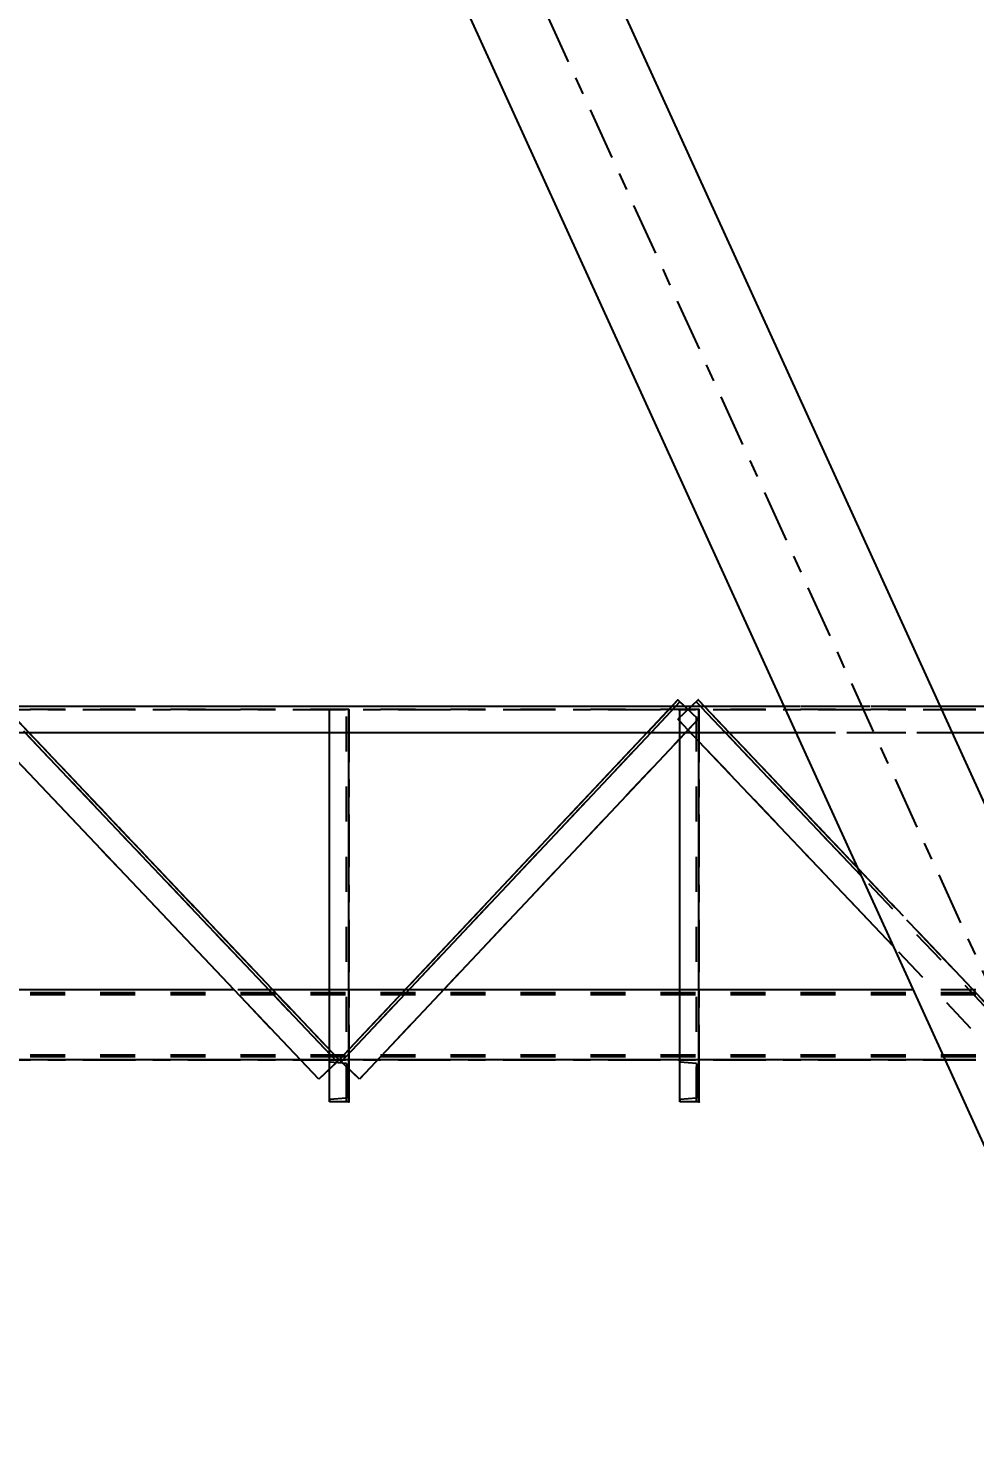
# Model space of a CAD drawing. Header units: millimetres. Extents: x 2368 to 8313, y 7493 to 11698.
# Drawn here: x 4578.3 to 4632.3, y 11250.8 to 11332.3 of the extents above; entities that cross this region are included whole.
import ezdxf

# ---------------------------------------------------------------- set-up
doc = ezdxf.new("R2010")
doc.units = ezdxf.units.MM
for name, pattern in [('XKITLINE00', [0]), ('XKITLINE02', [4, 2, -2]), ('XKITLINE03', [6, 3, -1, 1, -1])]:
    doc.linetypes.add(name, pattern=pattern)
doc.styles.add('ROMANS', font='romans.shx')
doc.dimstyles.new('MD300', dxfattribs={"dimtxt": 2.5, "dimasz": 2.5, "dimexe": 1, "dimexo": 1, "dimgap": 0.5, "dimtad": 1, "dimdec": 1, "dimlfac": 50, "dimrnd": 0.5, "dimdsep": 46, "dimtxsty": 'ROMANS', "dimcen": 1, "dimclrd": 146, "dimclre": 146, "dimclrt": 30, "dimadec": 1, "dimazin": 2, "dimtfac": 1, "dimtdec": 1, "dimtmove": 0, "dimatfit": 1, "dimfxl": 1, "dimtolj": 1, "dimtzin": 0, "dimlwd": -1, "dimlwe": -1, "dimarcsym": 0})

# ---------------------------------------------------------------- blocks, each defined once
blk = doc.blocks.new('*D36')
at = {"color": 146, "transparency": 16777216}
for p, q in [((3888.588, 11276.272), (3888.588, 10979.265)), ((5216.588, 11054.98), (5216.588, 10979.265)), ((3891.088, 10980.265), (5214.088, 10980.265))]:
    blk.add_line(p, q, dxfattribs=at)
for points in [[(3891.088, 10980.681), (3891.088, 10979.848), (3888.588, 10980.265)], [(5214.088, 10980.681), (5214.088, 10979.848), (5216.588, 10980.265)]]:
    blk.add_solid(points, dxfattribs=at)
at = {"layer": 'Defpoints', "color": 0, "transparency": 16777216}
for p in [(3888.588, 11277.272), (5216.588, 11055.98), (5216.588, 10980.265)]:
    blk.add_point(p, dxfattribs=at)
at = {"color": 30, "transparency": 16777216, "insert": (4552.588, 10982.015), "char_height": 2.5, "attachment_point": 5, "style": 'ROMANS'}
blk.add_mtext('\\A1;66400', dxfattribs=at)
blk = doc.blocks.new('*D38')
at = {"color": 146, "transparency": 16777216}
for p, q in [((3888.584, 11276.27), (3888.584, 10968.162)), ((6544.588, 11276.271), (6544.588, 10968.162)), ((6542.088, 10969.162), (3891.084, 10969.162))]:
    blk.add_line(p, q, dxfattribs=at)
for points in [[(3891.084, 10969.579), (3891.084, 10968.745), (3888.584, 10969.162)], [(6542.088, 10969.579), (6542.088, 10968.745), (6544.588, 10969.162)]]:
    blk.add_solid(points, dxfattribs=at)
at = {"layer": 'Defpoints', "color": 0, "transparency": 16777216}
for p in [(3888.584, 11277.27), (6544.588, 11277.271), (3888.584, 10969.162)]:
    blk.add_point(p, dxfattribs=at)
at = {"color": 30, "transparency": 16777216, "insert": (5216.586, 10970.912), "char_height": 2.5, "attachment_point": 5, "style": 'ROMANS'}
blk.add_mtext('\\A1;132800', dxfattribs=at)

msp = doc.modelspace()

# ---------------------------------------------------------------- linework, layer by layer
at = {"color": 8, "linetype": 'XKITLINE03'}
for p, q in [((4560.5881, 11436.8368), (4724.5881, 11077.119)), ((4560.5882, 11436.8368), (4724.5882, 11077.119))]:
    msp.add_line(p, q, dxfattribs=at)
at = {"color": 8, "linetype": 'XKITLINE00'}
for p, q in [((4575.7522, 11413.3539), (4641.2803, 11269.6244)), ((4568.3579, 11410.017), (4709.0433, 11101.4374))]:
    msp.add_line(p, q, dxfattribs=at)
at = {"color": 1, "linetype": 'XKITLINE03'}
for p, q in [((4576.5481, 11293.9667), (4596.0381, 11273.4162)), ((4596.0381, 11273.4162), (4576.5481, 11293.9667)), ((4596.0381, 11273.4162), (4615.3854, 11293.9644)), ((4615.3854, 11293.9644), (4596.0381, 11273.4162)), ((4616.5481, 11293.9667), (4636.0381, 11273.4162)), ((4636.0381, 11273.4162), (4616.5481, 11293.9667)), ((4299.3994, 11293.4162), (4636.3955, 11293.4162)), ((4299.3994, 11293.4162), (4636.3955, 11293.4162)), ((4596.5881, 11293.4162), (4596.5881, 11271.0162)), ((4596.5881, 11271.0162), (4596.5881, 11293.4162)), ((4616.5881, 11271.0162), (4616.5881, 11293.4162)), ((4616.5881, 11293.4162), (4616.5881, 11271.0162)), ((4636.3956, 11273.4162), (4299.3994, 11273.4162)), ((4299.3994, 11273.4162), (4636.3955, 11273.4162)), ((4596.5881, 11273.4162), (4596.5881, 11273.4162)), ((4616.5881, 11273.4162), (4616.5881, 11273.4162))]:
    msp.add_line(p, q, dxfattribs=at)
at = {"color": 3, "linetype": 'XKITLINE02'}
for p, q in [((4596.0381, 11273.4162), (4576.5481, 11293.9667)), ((4615.3854, 11293.9644), (4596.0381, 11273.4162)), ((4615.5019, 11293.8547), (4615.3854, 11293.9644)), ((4616.5503, 11292.8676), (4615.3854, 11293.9644)), ((4616.5481, 11293.9667), (4615.3872, 11292.8657)), ((4636.0381, 11273.4162), (4616.5481, 11293.9667)), ((4636.3955, 11293.5862), (4299.3994, 11293.5862)), ((4636.3955, 11293.4162), (4299.3994, 11293.4162)), ((4636.3955, 11293.4162), (4299.3994, 11293.4162)), ((4595.922, 11273.3061), (4576.432, 11293.8566)), ((4578.3316, 11292.0862), (4576.909, 11293.5862)), ((4596.5881, 11293.4162), (4595.4881, 11293.4162)), ((4595.4881, 11292.0862), (4595.4881, 11293.4162)), ((4595.4881, 11271.0162), (4595.4881, 11293.4162)), ((4596.5881, 11293.4162), (4595.4881, 11293.4162)), ((4615.5019, 11293.8547), (4596.1546, 11273.3065)), ((4596.4481, 11271.0162), (4596.4481, 11293.4162)), ((4596.4481, 11271.0162), (4596.4481, 11293.4162)), ((4596.5881, 11292.0862), (4596.5881, 11293.4162)), ((4596.5881, 11271.0162), (4596.5881, 11293.4162)), ((4615.0293, 11293.5862), (4613.617, 11292.0862)), ((4615.2491, 11293.5862), (4613.8368, 11292.0862)), ((4616.1469, 11293.5862), (4615.3872, 11292.8657)), ((4615.4881, 11271.0162), (4615.4881, 11293.4162)), ((4616.5881, 11293.4162), (4615.4881, 11293.4162)), ((4616.5881, 11293.4162), (4615.4881, 11293.4162)), ((4615.4881, 11292.0862), (4615.4881, 11293.4162)), ((4616.5503, 11292.8676), (4615.7871, 11293.5862)), ((4635.922, 11273.3061), (4616.432, 11293.8566)), ((4616.4481, 11271.0162), (4616.4481, 11293.4162)), ((4616.4481, 11271.0162), (4616.4481, 11293.4162)), ((4616.5881, 11271.0162), (4616.5881, 11293.4162)), ((4616.5881, 11292.0862), (4616.5881, 11293.4162)), ((4618.1111, 11292.0862), (4616.6885, 11293.5862)), ((4618.3316, 11292.0862), (4616.909, 11293.5862)), ((4630.3558, 11293.5862), (4621.4402, 11293.5862)), ((4594.8771, 11272.3152), (4575.3872, 11292.8657)), ((4616.5503, 11292.8676), (4597.203, 11272.3194)), ((4616.5881, 11291.5995), (4615.3872, 11292.8657)), ((4634.8771, 11272.3152), (4615.3872, 11292.8657)), ((4616.5503, 11292.8676), (4615.4881, 11291.7394)), ((4636.3955, 11292.0862), (4299.3994, 11292.0862)), ((4631.0397, 11292.0862), (4622.124, 11292.0862)), ((4636.0381, 11273.4162), (4625.6349, 11284.3855)), ((4635.922, 11273.3061), (4625.839, 11283.9378)), ((4634.8772, 11272.3152), (4627.6763, 11279.9079)), ((4636.3956, 11277.4162), (4299.3994, 11277.4162)), ((4636.3955, 11277.4162), (4299.3994, 11277.4162)), ((4636.3956, 11277.2462), (4299.3994, 11277.2462)), ((4636.3955, 11277.2462), (4299.3994, 11277.2462)), ((4636.3956, 11277.1398), (4299.3994, 11277.1398)), ((4636.3955, 11277.1398), (4299.3994, 11277.1398)), ((4592.2445, 11277.4162), (4590.0394, 11277.4162)), ((4596.5881, 11277.4162), (4595.4881, 11277.4162)), ((4602.0019, 11277.4162), (4599.8043, 11277.4162)), ((4616.5881, 11277.4162), (4615.4881, 11277.4162)), ((4636.3955, 11277.4162), (4628.8123, 11277.4162)), ((4636.3956, 11273.6926), (4299.3994, 11273.6926)), ((4636.3955, 11273.6926), (4299.3994, 11273.6926)), ((4636.3956, 11273.5862), (4299.3994, 11273.5862)), ((4636.3955, 11273.5862), (4299.3994, 11273.5862)), ((4595.4881, 11273.7636), (4595.4881, 11273.9961)), ((4596.5881, 11273.7669), (4596.5881, 11274.0003)), ((4636.3956, 11273.4162), (4299.3994, 11273.4162)), ((4598.2357, 11273.4162), (4593.833, 11273.4162)), ((4596.0381, 11273.4162), (4594.8771, 11272.3152)), ((4595.4881, 11273.4162), (4595.4881, 11273.2802)), ((4596.5881, 11273.4162), (4595.4881, 11273.4162)), ((4595.4881, 11273.4162), (4595.4881, 11273.2802)), ((4595.922, 11273.3061), (4595.4881, 11272.8946)), ((4596.4481, 11273.2034), (4595.4881, 11273.2802)), ((4596.5881, 11272.8983), (4596.0381, 11273.4162)), ((4597.203, 11272.3194), (4596.0381, 11273.4162)), ((4596.4481, 11273.2034), (4596.4481, 11271.229)), ((4596.4481, 11273.2034), (4596.4481, 11271.229)), ((4596.5881, 11273.4162), (4596.5881, 11271.0162)), ((4596.5881, 11273.4162), (4596.5881, 11271.0162)), ((4616.5881, 11273.4162), (4615.4881, 11273.4162)), ((4615.4881, 11273.4162), (4615.4881, 11273.2802)), ((4616.5881, 11273.4162), (4615.4881, 11273.4162)), ((4615.4881, 11273.4162), (4615.4881, 11273.2802)), ((4616.4481, 11273.2034), (4615.4881, 11273.2802)), ((4616.4481, 11273.2034), (4616.4481, 11271.229)), ((4616.4481, 11273.2034), (4616.4481, 11271.229)), ((4616.5881, 11273.4162), (4616.5881, 11271.0162)), ((4616.5881, 11273.4162), (4616.5881, 11271.0162)), ((4636.3955, 11273.4162), (4630.6359, 11273.4162)), ((4596.4481, 11271.229), (4595.4881, 11271.1522)), ((4595.4881, 11271.1522), (4595.4881, 11271.0162)), ((4595.4881, 11271.1522), (4595.4881, 11271.0162)), ((4616.4481, 11271.229), (4615.4881, 11271.1522)), ((4615.4881, 11271.1522), (4615.4881, 11271.0162)), ((4615.4881, 11271.1522), (4615.4881, 11271.0162)), ((4596.5881, 11271.0162), (4595.4881, 11271.0162)), ((4596.5881, 11271.0162), (4595.4881, 11271.0162)), ((4616.5881, 11271.0162), (4615.4881, 11271.0162)), ((4616.5881, 11271.0162), (4615.4881, 11271.0162))]:
    msp.add_line(p, q, dxfattribs=at)
at = {"color": 7, "linetype": 'XKITLINE00'}
for p, q in [((4615.3854, 11293.9644), (4615.0293, 11293.5862)), ((4615.5019, 11293.8547), (4615.3854, 11293.9644)), ((4616.5481, 11293.9667), (4616.1469, 11293.5862)), ((4616.909, 11293.5862), (4616.5481, 11293.9667)), ((4621.4402, 11293.5862), (4498.4653, 11293.5862)), ((4615.5019, 11293.8547), (4615.2491, 11293.5862)), ((4615.7871, 11293.5862), (4615.5019, 11293.8547)), ((4616.6885, 11293.5862), (4616.4321, 11293.8566)), ((4636.3955, 11293.5862), (4630.3558, 11293.5862)), ((4622.124, 11292.0862), (4497.762, 11292.0862)), ((4594.8772, 11272.3152), (4576.5881, 11291.5995)), ((4595.922, 11273.3061), (4578.1111, 11292.0862)), ((4596.0381, 11273.4162), (4578.3316, 11292.0862)), ((4595.4881, 11273.9961), (4595.4881, 11292.0862)), ((4613.617, 11292.0862), (4596.0381, 11273.4162)), ((4613.8368, 11292.0862), (4596.1546, 11273.3065)), ((4596.5881, 11274.0003), (4596.5881, 11292.0862)), ((4615.4881, 11291.7394), (4597.203, 11272.3194)), ((4615.4881, 11271.0162), (4615.4881, 11292.0862)), ((4616.5881, 11271.0162), (4616.5881, 11292.0862)), ((4627.6763, 11279.9079), (4616.5881, 11291.5995)), ((4625.839, 11283.9378), (4618.1111, 11292.0862)), ((4625.6349, 11284.3855), (4618.3316, 11292.0862)), ((4636.3955, 11292.0862), (4631.0397, 11292.0862)), ((4590.0394, 11277.4162), (4576.5881, 11277.4162)), ((4595.4881, 11277.4162), (4592.2445, 11277.4162)), ((4599.8043, 11277.4162), (4596.5881, 11277.4162)), ((4615.4881, 11277.4162), (4602.0019, 11277.4162)), ((4628.8123, 11277.4162), (4616.5881, 11277.4162)), ((4595.4881, 11271.0162), (4595.4881, 11273.7636)), ((4596.5881, 11271.0162), (4596.5881, 11273.7669)), ((4593.833, 11273.4162), (4576.5881, 11273.4162)), ((4595.4881, 11272.8946), (4594.8772, 11272.3152)), ((4596.0381, 11273.4162), (4595.922, 11273.3061)), ((4596.1546, 11273.3065), (4596.0381, 11273.4162)), ((4597.203, 11272.3194), (4596.5881, 11272.8983)), ((4615.4881, 11273.4162), (4598.2357, 11273.4162)), ((4630.6359, 11273.4162), (4616.5881, 11273.4162)), ((4596.5881, 11271.0162), (4595.4881, 11271.0162)), ((4616.5881, 11271.0162), (4615.4881, 11271.0162))]:
    msp.add_line(p, q, dxfattribs=at)
at = {"color": 1, "linetype": 'XKITLINE00'}
for centre in [(4615.3854, 11293.9644), (4615.3854, 11293.9644), (4616.5481, 11293.9667), (4616.5481, 11293.9667), (4596.5881, 11293.4162), (4596.5881, 11293.4162), (4616.5881, 11293.4162), (4616.5881, 11293.4162), (4596.0381, 11273.4162), (4596.0381, 11273.4162), (4596.0381, 11273.4162), (4596.0381, 11273.4162), (4596.5881, 11273.4162), (4616.5881, 11273.4162), (4596.5881, 11271.0162), (4596.5881, 11271.0162), (4616.5881, 11271.0162), (4616.5881, 11271.0162)]:
    msp.add_circle(centre, 0.004, dxfattribs=at)

# ---------------------------------------------------------------- dimensions: what is measured, and where the dimension line sits
for base, p1, p2, picture, middle in [((3888.5836, 10969.1621), (6544.5882, 11277.2708), (3888.5836, 11277.2703), '*D38', (5216.5859, 10970.9121)), ((5216.5882, 10980.2647), (3888.5882, 11277.2717), (5216.5882, 11055.9804), '*D36', (4552.5882, 10982.0147))]:
    dim = msp.add_linear_dim(base=base, p1=p1, p2=p2, dimstyle='MD300')
    dim.commit()
    dim.dimension.update_dxf_attribs({"geometry": picture, "text_midpoint": middle})

doc.saveas('drawing.dxf')
